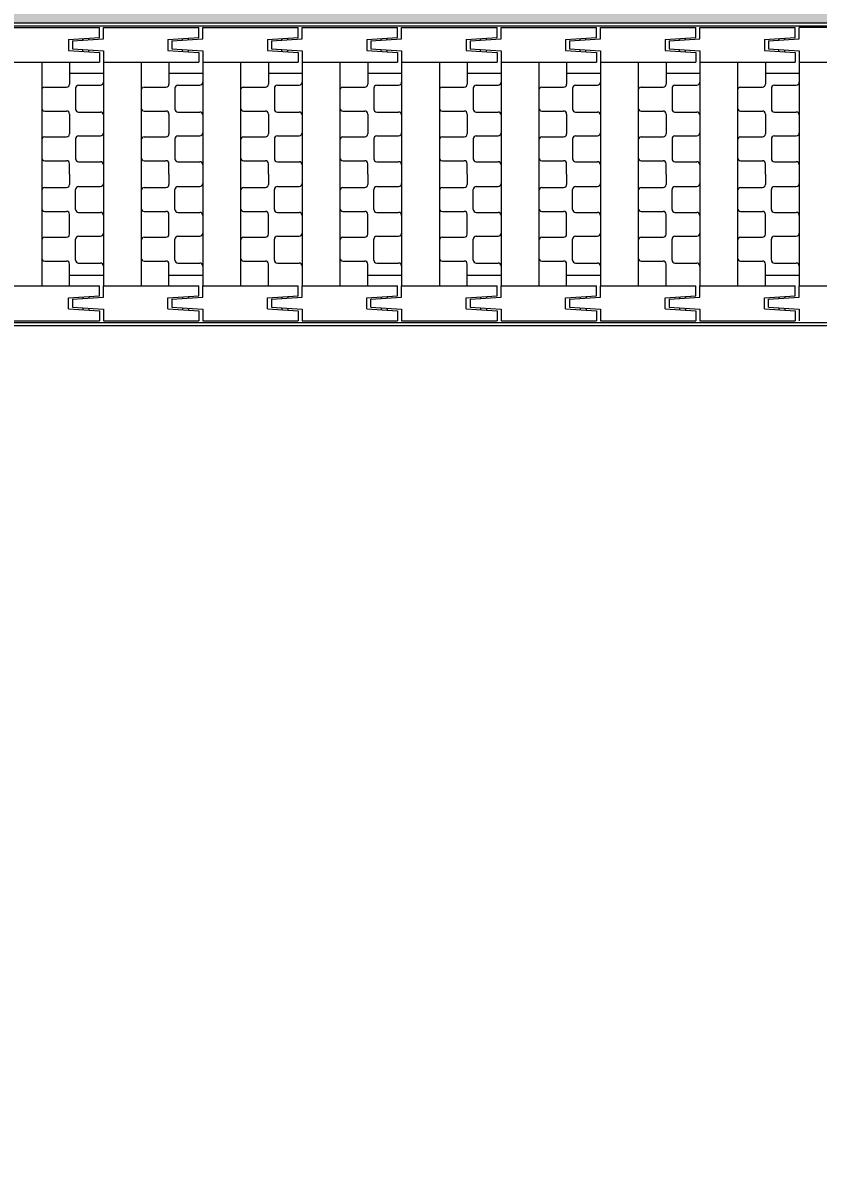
# Model space of a CAD drawing. Header units: millimetres. Extents: x 4003075 to 5615882, y 1445368 to 2591247.
# Drawn here: x 5356526 to 5357052, y 2466413 to 2467168 of the extents above; entities that cross this region are included whole.
import ezdxf

# ---------------------------------------------------------------- set-up
doc = ezdxf.new("R2010")
doc.units = ezdxf.units.MM
doc.layers.add('A_Text', color=3, linetype='Continuous')
doc.layers.add('XR-평면도$0$A-ELEV-PATT', color=9, linetype='Continuous')
doc.layers.add('XR-평면도$0$A-CNTL', color=9, linetype='Continuous', lineweight=15)
doc.layers.add('XR-평면도$0$A-ELEV-LIN3', color=9, linetype='Continuous', lineweight=18)
doc.styles.add('돋움', font='')
doc.styles.get('돋움').set_extended_font_data('DotumChe')

# ---------------------------------------------------------------- blocks, each defined once
blk = doc.blocks.new('XR-평면도$0$무소음트렌치')
at = {"layer": 'XR-평면도$0$A-ELEV-LIN3'}
for p, q in [((0, 200), (7800, 200)), ((1.97, 198.03), (7798.03, 198.03)), ((1138.91, 196.88), (1201.97, 196.88)), ((1201.97, 190.31), (1201.97, 196.88)), ((1204.59, 189.32), (1204.59, 196.88)), ((1204.59, 196.88), (1267.65, 196.88)), ((1267.65, 190.31), (1267.65, 196.88)), ((1270.28, 196.88), (1333.33, 196.88)), ((1270.28, 189.32), (1270.28, 196.88)), ((1333.33, 190.31), (1333.33, 196.88)), ((1335.96, 189.32), (1335.96, 196.88)), ((1335.96, 196.88), (1399.01, 196.88)), ((1399.01, 190.31), (1399.01, 196.88)), ((1401.64, 189.32), (1401.64, 196.88)), ((1401.64, 196.88), (1464.69, 196.88)), ((1464.69, 190.31), (1464.69, 196.88)), ((1467.32, 189.32), (1467.32, 196.88)), ((1467.32, 196.88), (1530.37, 196.88)), ((1530.37, 190.31), (1530.37, 196.88)), ((1533, 196.88), (1596.06, 196.88)), ((1533, 189.32), (1533, 196.88)), ((1596.06, 190.31), (1596.06, 196.88)), ((1598.68, 189.32), (1598.68, 196.88)), ((1598.68, 196.88), (1661.74, 196.88)), ((1661.74, 190.31), (1661.74, 196.88)), ((1664.36, 189.32), (1664.36, 196.88)), ((1727.42, 196.88), (1664.36, 196.88)), ((1181.61, 189), (1201.97, 190.31)), ((1181.61, 189), (1181.61, 181.77)), ((1184.23, 188.01), (1204.59, 189.32)), ((1191.12, 188.45), (1191.12, 189.61)), ((1195.06, 188.71), (1195.06, 189.86)), ((1247.29, 189), (1267.65, 190.31)), ((1247.29, 189), (1247.29, 181.77)), ((1249.91, 188.01), (1270.28, 189.32)), ((1256.8, 188.45), (1256.8, 189.61)), ((1260.74, 188.71), (1260.74, 189.86)), ((1312.97, 189), (1333.33, 190.31)), ((1312.97, 189), (1312.97, 181.77)), ((1315.6, 188.01), (1335.96, 189.32)), ((1322.48, 188.45), (1322.48, 189.61)), ((1326.42, 188.71), (1326.42, 189.86)), ((1378.65, 189), (1399.01, 190.31)), ((1378.65, 189), (1378.65, 181.77)), ((1381.28, 188.01), (1401.64, 189.32)), ((1388.16, 188.45), (1388.16, 189.61)), ((1392.1, 188.71), (1392.1, 189.86)), ((1444.33, 189), (1464.69, 190.31)), ((1444.33, 189), (1444.33, 181.77)), ((1446.96, 188.01), (1467.32, 189.32)), ((1453.84, 188.45), (1453.84, 189.61)), ((1457.78, 188.71), (1457.78, 189.86)), ((1510.01, 189), (1530.37, 190.31)), ((1510.01, 189), (1510.01, 181.77)), ((1512.64, 188.01), (1533, 189.32)), ((1519.52, 188.45), (1519.52, 189.61)), ((1523.46, 188.71), (1523.46, 189.86)), ((1575.69, 189), (1596.06, 190.31)), ((1575.69, 189), (1575.69, 181.77)), ((1578.32, 188.01), (1598.68, 189.32)), ((1585.2, 188.45), (1585.2, 189.61)), ((1589.15, 188.71), (1589.15, 189.86)), ((1641.38, 189), (1661.74, 190.31)), ((1641.38, 189), (1641.38, 181.77)), ((1644, 188.01), (1664.36, 189.32)), ((1650.89, 188.45), (1650.89, 189.61)), ((1654.83, 188.71), (1654.83, 189.86)), ((1181.61, 181.77), (1201.97, 180.46)), ((1184.23, 188.01), (1184.23, 182.76)), ((1184.23, 182.76), (1204.59, 181.44)), ((1191.12, 181.16), (1191.12, 182.31)), ((1195.06, 180.9), (1195.06, 182.06)), ((1204.59, 181.44), (1204.59, 173.89)), ((1247.29, 181.77), (1267.65, 180.46)), ((1249.91, 188.01), (1249.91, 182.76)), ((1249.91, 182.76), (1270.28, 181.44)), ((1256.8, 181.16), (1256.8, 182.31)), ((1260.74, 180.9), (1260.74, 182.06)), ((1270.28, 181.44), (1270.28, 173.89)), ((1312.97, 181.77), (1333.33, 180.46)), ((1315.6, 188.01), (1315.6, 182.76)), ((1315.6, 182.76), (1335.96, 181.44)), ((1322.48, 181.16), (1322.48, 182.31)), ((1326.42, 180.9), (1326.42, 182.06)), ((1335.96, 181.44), (1335.96, 173.89)), ((1378.65, 181.77), (1399.01, 180.46)), ((1381.28, 188.01), (1381.28, 182.76)), ((1381.28, 182.76), (1401.64, 181.44)), ((1388.16, 181.16), (1388.16, 182.31)), ((1392.1, 180.9), (1392.1, 182.06)), ((1401.64, 181.44), (1401.64, 173.89)), ((1444.33, 181.77), (1464.69, 180.46)), ((1446.96, 188.01), (1446.96, 182.76)), ((1446.96, 182.76), (1467.32, 181.44)), ((1453.84, 181.16), (1453.84, 182.31)), ((1457.78, 180.9), (1457.78, 182.06)), ((1467.32, 181.44), (1467.32, 173.89)), ((1510.01, 181.77), (1530.37, 180.46)), ((1512.64, 188.01), (1512.64, 182.76)), ((1512.64, 182.76), (1533, 181.44)), ((1519.52, 181.16), (1519.52, 182.31)), ((1523.46, 180.9), (1523.46, 182.06)), ((1533, 181.44), (1533, 173.89)), ((1575.69, 181.77), (1596.06, 180.46)), ((1578.32, 188.01), (1578.32, 182.76)), ((1578.32, 182.76), (1598.68, 181.44)), ((1585.2, 181.16), (1585.2, 182.31)), ((1589.15, 180.9), (1589.15, 182.06)), ((1598.68, 181.44), (1598.68, 173.89)), ((1641.38, 181.77), (1661.74, 180.46)), ((1644, 188.01), (1644, 182.76)), ((1644, 182.76), (1664.36, 181.44)), ((1650.89, 181.16), (1650.89, 182.31)), ((1654.83, 180.9), (1654.83, 182.06)), ((1664.36, 181.44), (1664.36, 173.89)), ((1138.91, 173.89), (1201.97, 173.89)), ((1163.87, 173.89), (1163.87, 26.11)), ((1182.26, 173.89), (1182.26, 159.44)), ((1201.97, 180.46), (1201.97, 173.89)), ((1204.59, 173.89), (1204.59, 26.11)), ((1204.59, 173.89), (1267.65, 173.89)), ((1229.55, 173.89), (1229.55, 26.11)), ((1247.94, 173.89), (1247.94, 159.44)), ((1267.65, 180.46), (1267.65, 173.89)), ((1270.28, 173.89), (1270.28, 26.11)), ((1270.28, 173.89), (1333.33, 173.89)), ((1295.24, 173.89), (1295.24, 26.11)), ((1313.63, 173.89), (1313.63, 159.44)), ((1333.33, 180.46), (1333.33, 173.89)), ((1335.96, 173.89), (1335.96, 26.11)), ((1335.96, 173.89), (1399.01, 173.89)), ((1360.92, 173.89), (1360.92, 26.11)), ((1379.31, 173.89), (1379.31, 159.44)), ((1399.01, 180.46), (1399.01, 173.89)), ((1401.64, 173.89), (1401.64, 26.11)), ((1401.64, 173.89), (1464.69, 173.89)), ((1426.6, 173.89), (1426.6, 26.11)), ((1444.99, 173.89), (1444.99, 159.44)), ((1464.69, 180.46), (1464.69, 173.89)), ((1467.32, 173.89), (1467.32, 26.11)), ((1467.32, 173.89), (1530.37, 173.89)), ((1492.28, 173.89), (1492.28, 26.11)), ((1510.67, 173.89), (1510.67, 159.44)), ((1530.37, 180.46), (1530.37, 173.89)), ((1533, 173.89), (1533, 26.11)), ((1533, 173.89), (1596.06, 173.89)), ((1557.96, 173.89), (1557.96, 26.11)), ((1576.35, 173.89), (1576.35, 159.44)), ((1596.06, 180.46), (1596.06, 173.89)), ((1598.68, 173.89), (1598.68, 26.11)), ((1598.68, 173.89), (1661.74, 173.89)), ((1623.64, 173.89), (1623.64, 26.11)), ((1642.03, 173.89), (1642.03, 159.44)), ((1661.74, 180.46), (1661.74, 173.89)), ((1664.36, 173.89), (1664.36, 26.11)), ((1664.36, 173.89), (1727.42, 173.89)), ((1182.26, 166.83), (1204.59, 166.83)), ((1247.94, 166.83), (1270.28, 166.83)), ((1313.63, 166.83), (1335.96, 166.83)), ((1379.31, 166.83), (1401.64, 166.83)), ((1444.99, 166.83), (1467.32, 166.83)), ((1510.67, 166.83), (1533, 166.83)), ((1576.35, 166.83), (1598.68, 166.83)), ((1642.03, 166.83), (1664.36, 166.83)), ((1188.17, 158.78), (1202.62, 158.78)), ((1253.86, 158.78), (1268.31, 158.78)), ((1319.54, 158.78), (1333.99, 158.78)), ((1385.22, 158.78), (1399.67, 158.78)), ((1450.9, 158.78), (1465.35, 158.78)), ((1516.58, 158.78), (1531.03, 158.78)), ((1582.26, 158.78), (1596.71, 158.78)), ((1647.94, 158.78), (1662.39, 158.78)), ((1165.84, 157.47), (1180.29, 157.47)), ((1186.2, 156.81), (1186.2, 143.02)), ((1231.52, 157.47), (1245.97, 157.47)), ((1251.89, 156.81), (1251.89, 143.02)), ((1297.21, 157.47), (1311.66, 157.47)), ((1317.57, 156.81), (1317.57, 143.02)), ((1362.89, 157.47), (1377.34, 157.47)), ((1383.25, 156.81), (1383.25, 143.02)), ((1428.57, 157.47), (1443.02, 157.47)), ((1448.93, 156.81), (1448.93, 143.02)), ((1494.25, 157.47), (1508.7, 157.47)), ((1514.61, 156.81), (1514.61, 143.02)), ((1559.93, 157.47), (1574.38, 157.47)), ((1580.29, 156.81), (1580.29, 143.02)), ((1625.61, 157.47), (1640.06, 157.47)), ((1645.97, 156.81), (1645.97, 143.02)), ((1165.84, 141.71), (1180.29, 141.71)), ((1182.26, 139.73), (1182.26, 126.6)), ((1188.17, 141.05), (1202.62, 141.05)), ((1231.52, 141.71), (1245.97, 141.71)), ((1247.94, 139.73), (1247.94, 126.6)), ((1253.86, 141.05), (1268.31, 141.05)), ((1297.21, 141.71), (1311.66, 141.71)), ((1313.63, 139.73), (1313.63, 126.6)), ((1319.54, 141.05), (1333.99, 141.05)), ((1362.89, 141.71), (1377.34, 141.71)), ((1379.31, 139.73), (1379.31, 126.6)), ((1385.22, 141.05), (1399.67, 141.05)), ((1428.57, 141.71), (1443.02, 141.71)), ((1444.99, 139.73), (1444.99, 126.6)), ((1450.9, 141.05), (1465.35, 141.05)), ((1494.25, 141.71), (1508.7, 141.71)), ((1510.67, 139.73), (1510.67, 126.6)), ((1516.58, 141.05), (1531.03, 141.05)), ((1559.93, 141.71), (1574.38, 141.71)), ((1576.35, 139.73), (1576.35, 126.6)), ((1582.26, 141.05), (1596.71, 141.05)), ((1625.61, 141.71), (1640.06, 141.71)), ((1642.03, 139.73), (1642.03, 126.6)), ((1647.94, 141.05), (1662.39, 141.05)), ((1165.84, 124.63), (1180.29, 124.63)), ((1186.2, 123.31), (1186.2, 110.18)), ((1188.17, 125.29), (1202.62, 125.29)), ((1231.52, 124.63), (1245.97, 124.63)), ((1251.89, 123.31), (1251.89, 110.18)), ((1253.86, 125.29), (1268.31, 125.29)), ((1297.21, 124.63), (1311.66, 124.63)), ((1317.57, 123.31), (1317.57, 110.18)), ((1319.54, 125.29), (1333.99, 125.29)), ((1362.89, 124.63), (1377.34, 124.63)), ((1383.25, 123.31), (1383.25, 110.18)), ((1385.22, 125.29), (1399.67, 125.29)), ((1428.57, 124.63), (1443.02, 124.63)), ((1448.93, 123.31), (1448.93, 110.18)), ((1450.9, 125.29), (1465.35, 125.29)), ((1494.25, 124.63), (1508.7, 124.63)), ((1514.61, 123.31), (1514.61, 110.18)), ((1516.58, 125.29), (1531.03, 125.29)), ((1559.93, 124.63), (1574.38, 124.63)), ((1580.29, 123.31), (1580.29, 110.18)), ((1582.26, 125.29), (1596.71, 125.29)), ((1625.61, 124.63), (1640.06, 124.63)), ((1645.97, 123.31), (1645.97, 110.18)), ((1647.94, 125.29), (1662.39, 125.29)), ((1165.84, 108.86), (1180.29, 108.86)), ((1182.26, 100), (1182.26, 106.89)), ((1188.17, 108.21), (1202.62, 108.21)), ((1231.52, 108.86), (1245.97, 108.86)), ((1247.94, 100), (1247.94, 106.89)), ((1253.86, 108.21), (1268.31, 108.21)), ((1297.21, 108.86), (1311.66, 108.86)), ((1313.63, 100), (1313.63, 106.89)), ((1319.54, 108.21), (1333.99, 108.21)), ((1362.89, 108.86), (1377.34, 108.86)), ((1379.31, 100), (1379.31, 106.89)), ((1385.22, 108.21), (1399.67, 108.21)), ((1428.57, 108.86), (1443.02, 108.86)), ((1444.99, 100), (1444.99, 106.89)), ((1450.9, 108.21), (1465.35, 108.21)), ((1494.25, 108.86), (1508.7, 108.86)), ((1510.67, 100), (1510.67, 106.89)), ((1516.58, 108.21), (1531.03, 108.21)), ((1559.93, 108.86), (1574.38, 108.86)), ((1576.35, 100), (1576.35, 106.89)), ((1582.26, 108.21), (1596.71, 108.21)), ((1625.61, 108.86), (1640.06, 108.86)), ((1642.03, 100), (1642.03, 106.89)), ((1647.94, 108.21), (1662.39, 108.21)), ((1182.26, 100), (1182.26, 93.1)), ((1247.94, 100), (1247.94, 93.1)), ((1313.63, 100), (1313.63, 93.1)), ((1379.31, 100), (1379.31, 93.1)), ((1444.99, 100), (1444.99, 93.1)), ((1510.67, 100), (1510.67, 93.1)), ((1576.35, 100), (1576.35, 93.1)), ((1642.03, 100), (1642.03, 93.1)), ((1165.84, 91.13), (1180.29, 91.13)), ((1188.17, 91.79), (1202.62, 91.79)), ((1231.52, 91.13), (1245.97, 91.13)), ((1253.86, 91.79), (1268.31, 91.79)), ((1297.21, 91.13), (1311.66, 91.13)), ((1319.54, 91.79), (1333.99, 91.79)), ((1362.89, 91.13), (1377.34, 91.13)), ((1385.22, 91.79), (1399.67, 91.79)), ((1428.57, 91.13), (1443.02, 91.13)), ((1450.9, 91.79), (1465.35, 91.79)), ((1494.25, 91.13), (1508.7, 91.13)), ((1516.58, 91.79), (1531.03, 91.79)), ((1559.93, 91.13), (1574.38, 91.13)), ((1582.26, 91.79), (1596.71, 91.79)), ((1625.61, 91.13), (1640.06, 91.13)), ((1647.94, 91.79), (1662.39, 91.79)), ((1186.2, 76.68), (1186.2, 89.82)), ((1251.89, 76.68), (1251.89, 89.82)), ((1317.57, 76.68), (1317.57, 89.82)), ((1383.25, 76.68), (1383.25, 89.82)), ((1448.93, 76.68), (1448.93, 89.82)), ((1514.61, 76.68), (1514.61, 89.82)), ((1580.29, 76.68), (1580.29, 89.82)), ((1645.97, 76.68), (1645.97, 89.82)), ((1165.84, 75.37), (1180.29, 75.37)), ((1182.26, 60.26), (1182.26, 73.4)), ((1188.17, 74.71), (1202.62, 74.71)), ((1231.52, 75.37), (1245.97, 75.37)), ((1247.94, 60.26), (1247.94, 73.4)), ((1253.86, 74.71), (1268.31, 74.71)), ((1297.21, 75.37), (1311.66, 75.37)), ((1313.63, 60.26), (1313.63, 73.4)), ((1319.54, 74.71), (1333.99, 74.71)), ((1362.89, 75.37), (1377.34, 75.37)), ((1379.31, 60.26), (1379.31, 73.4)), ((1385.22, 74.71), (1399.67, 74.71)), ((1428.57, 75.37), (1443.02, 75.37)), ((1444.99, 60.26), (1444.99, 73.4)), ((1450.9, 74.71), (1465.35, 74.71)), ((1494.25, 75.37), (1508.7, 75.37)), ((1510.67, 60.26), (1510.67, 73.4)), ((1516.58, 74.71), (1531.03, 74.71)), ((1559.93, 75.37), (1574.38, 75.37)), ((1576.35, 60.26), (1576.35, 73.4)), ((1582.26, 74.71), (1596.71, 74.71)), ((1625.61, 75.37), (1640.06, 75.37)), ((1642.03, 60.26), (1642.03, 73.4)), ((1647.94, 74.71), (1662.39, 74.71)), ((1165.84, 58.29), (1180.29, 58.29)), ((1186.2, 43.18), (1186.2, 56.98)), ((1188.17, 58.95), (1202.62, 58.95)), ((1231.52, 58.29), (1245.97, 58.29)), ((1251.89, 43.18), (1251.89, 56.98)), ((1253.86, 58.95), (1268.31, 58.95)), ((1297.21, 58.29), (1311.66, 58.29)), ((1317.57, 43.18), (1317.57, 56.98)), ((1319.54, 58.95), (1333.99, 58.95)), ((1362.89, 58.29), (1377.34, 58.29)), ((1383.25, 43.18), (1383.25, 56.98)), ((1385.22, 58.95), (1399.67, 58.95)), ((1428.57, 58.29), (1443.02, 58.29)), ((1448.93, 43.18), (1448.93, 56.98)), ((1450.9, 58.95), (1465.35, 58.95)), ((1494.25, 58.29), (1508.7, 58.29)), ((1514.61, 43.18), (1514.61, 56.98)), ((1516.58, 58.95), (1531.03, 58.95)), ((1559.93, 58.29), (1574.38, 58.29)), ((1580.29, 43.18), (1580.29, 56.98)), ((1582.26, 58.95), (1596.71, 58.95)), ((1625.61, 58.29), (1640.06, 58.29)), ((1645.97, 43.18), (1645.97, 56.98)), ((1647.94, 58.95), (1662.39, 58.95)), ((1165.84, 42.53), (1180.29, 42.53)), ((1182.26, 26.11), (1182.26, 40.56)), ((1188.17, 41.21), (1202.62, 41.21)), ((1231.52, 42.53), (1245.97, 42.53)), ((1247.94, 26.11), (1247.94, 40.56)), ((1253.86, 41.21), (1268.31, 41.21)), ((1297.21, 42.53), (1311.66, 42.53)), ((1313.63, 26.11), (1313.63, 40.56)), ((1319.54, 41.21), (1333.99, 41.21)), ((1362.89, 42.53), (1377.34, 42.53)), ((1379.31, 26.11), (1379.31, 40.56)), ((1385.22, 41.21), (1399.67, 41.21)), ((1428.57, 42.53), (1443.02, 42.53)), ((1444.99, 26.11), (1444.99, 40.56)), ((1450.9, 41.21), (1465.35, 41.21)), ((1494.25, 42.53), (1508.7, 42.53)), ((1510.67, 26.11), (1510.67, 40.56)), ((1516.58, 41.21), (1531.03, 41.21)), ((1559.93, 42.53), (1574.38, 42.53)), ((1576.35, 26.11), (1576.35, 40.56)), ((1582.26, 41.21), (1596.71, 41.21)), ((1625.61, 42.53), (1640.06, 42.53)), ((1642.03, 26.11), (1642.03, 40.56)), ((1647.94, 41.21), (1662.39, 41.21)), ((1182.26, 33.17), (1204.59, 33.17)), ((1247.94, 33.17), (1270.28, 33.17)), ((1379.31, 33.17), (1401.64, 33.17)), ((1444.99, 33.17), (1467.32, 33.17)), ((1510.67, 33.17), (1533, 33.17)), ((1642.03, 33.17), (1664.36, 33.17)), ((1138.91, 26.11), (1201.97, 26.11)), ((1201.97, 19.54), (1201.97, 26.11)), ((1204.59, 18.55), (1204.59, 26.11)), ((1204.59, 26.11), (1267.65, 26.11)), ((1267.65, 19.54), (1267.65, 26.11)), ((1270.28, 26.11), (1333.33, 26.11)), ((1270.28, 18.55), (1270.28, 26.11)), ((1333.33, 19.54), (1333.33, 26.11)), ((1335.96, 18.55), (1335.96, 26.11)), ((1335.96, 26.11), (1399.01, 26.11)), ((1399.01, 19.54), (1399.01, 26.11)), ((1401.64, 26.11), (1464.69, 26.11)), ((1401.64, 18.55), (1401.64, 26.11)), ((1464.69, 19.54), (1464.69, 26.11)), ((1467.32, 18.55), (1467.32, 26.11)), ((1467.32, 26.11), (1530.37, 26.11)), ((1530.37, 19.54), (1530.37, 26.11)), ((1533, 26.11), (1596.06, 26.11)), ((1533, 18.55), (1533, 26.11)), ((1596.06, 19.54), (1596.06, 26.11)), ((1598.68, 18.55), (1598.68, 26.11)), ((1598.68, 26.11), (1661.74, 26.11)), ((1661.74, 19.54), (1661.74, 26.11)), ((1664.36, 26.11), (1727.42, 26.11)), ((1664.36, 18.55), (1664.36, 26.11)), ((1181.61, 18.22), (1201.97, 19.54)), ((1181.61, 11), (1181.61, 18.22)), ((1184.23, 17.24), (1204.59, 18.55)), ((1184.23, 17.24), (1184.23, 11.98)), ((1191.14, 18.84), (1191.14, 17.68)), ((1195.09, 19.09), (1195.09, 17.94)), ((1247.29, 18.22), (1267.65, 19.54)), ((1247.29, 11), (1247.29, 18.22)), ((1249.91, 17.24), (1270.28, 18.55)), ((1249.91, 17.24), (1249.91, 11.98)), ((1256.83, 18.84), (1256.83, 17.68)), ((1260.77, 19.09), (1260.77, 17.94)), ((1312.97, 18.22), (1333.33, 19.54)), ((1312.97, 11), (1312.97, 18.22)), ((1315.6, 17.24), (1335.96, 18.55)), ((1315.6, 17.24), (1315.6, 11.98)), ((1322.51, 18.84), (1322.51, 17.68)), ((1326.45, 19.09), (1326.45, 17.94)), ((1378.65, 18.22), (1399.01, 19.54)), ((1378.65, 11), (1378.65, 18.22)), ((1381.28, 17.24), (1401.64, 18.55)), ((1381.28, 11.98), (1381.28, 17.24)), ((1388.16, 18.84), (1388.16, 17.68)), ((1392.1, 19.09), (1392.1, 17.94)), ((1444.33, 18.22), (1464.69, 19.54)), ((1444.33, 11), (1444.33, 18.22)), ((1446.96, 17.24), (1467.32, 18.55)), ((1446.96, 17.24), (1446.96, 11.98)), ((1453.87, 18.84), (1453.87, 17.68)), ((1457.81, 19.09), (1457.81, 17.94)), ((1510.01, 18.22), (1530.37, 19.54)), ((1510.01, 11), (1510.01, 18.22)), ((1512.64, 17.24), (1533, 18.55)), ((1512.64, 17.24), (1512.64, 11.98)), ((1519.55, 18.84), (1519.55, 17.68)), ((1523.49, 19.09), (1523.49, 17.94)), ((1575.69, 18.22), (1596.06, 19.54)), ((1575.69, 11), (1575.69, 18.22)), ((1578.32, 17.24), (1598.68, 18.55)), ((1578.32, 17.24), (1578.32, 11.98)), ((1585.23, 18.84), (1585.23, 17.68)), ((1589.17, 19.09), (1589.17, 17.94)), ((1641.38, 18.22), (1661.74, 19.54)), ((1641.38, 11), (1641.38, 18.22)), ((1644, 17.24), (1664.36, 18.55)), ((1644, 11.98), (1644, 17.24)), ((1650.89, 18.84), (1650.89, 17.68)), ((1654.83, 19.09), (1654.83, 17.94)), ((1181.61, 11), (1201.97, 9.69)), ((1184.23, 11.98), (1204.59, 10.67)), ((1191.14, 11.54), (1191.14, 10.38)), ((1195.09, 11.28), (1195.09, 10.13)), ((1201.97, 9.69), (1201.97, 3.12)), ((1204.59, 10.67), (1204.59, 3.12)), ((1247.29, 11), (1267.65, 9.69)), ((1249.91, 11.98), (1270.28, 10.67)), ((1256.83, 11.54), (1256.83, 10.38)), ((1260.77, 11.28), (1260.77, 10.13)), ((1267.65, 9.69), (1267.65, 3.12)), ((1270.28, 10.67), (1270.28, 3.12)), ((1312.97, 11), (1333.33, 9.69)), ((1315.6, 11.98), (1335.96, 10.67)), ((1322.51, 11.54), (1322.51, 10.38)), ((1326.45, 11.28), (1326.45, 10.13)), ((1333.33, 9.69), (1333.33, 3.12)), ((1335.96, 10.67), (1335.96, 3.12)), ((1378.65, 11), (1399.01, 9.69)), ((1381.28, 11.98), (1401.64, 10.67)), ((1388.16, 11.54), (1388.16, 10.39)), ((1392.1, 11.29), (1392.1, 10.13)), ((1399.01, 9.69), (1399.01, 3.12)), ((1401.64, 10.67), (1401.64, 3.12)), ((1444.33, 11), (1464.69, 9.69)), ((1446.96, 11.98), (1467.32, 10.67)), ((1453.87, 11.54), (1453.87, 10.38)), ((1457.81, 11.28), (1457.81, 10.13)), ((1464.69, 9.69), (1464.69, 3.12)), ((1467.32, 10.67), (1467.32, 3.12)), ((1510.01, 11), (1530.37, 9.69)), ((1512.64, 11.98), (1533, 10.67)), ((1519.55, 11.54), (1519.55, 10.38)), ((1523.49, 11.28), (1523.49, 10.13)), ((1530.37, 9.69), (1530.37, 3.12)), ((1533, 10.67), (1533, 3.12)), ((1575.69, 11), (1596.06, 9.69)), ((1578.32, 11.98), (1598.68, 10.67)), ((1585.23, 11.54), (1585.23, 10.38)), ((1589.17, 11.28), (1589.17, 10.13)), ((1596.06, 9.69), (1596.06, 3.12)), ((1598.68, 10.67), (1598.68, 3.12)), ((1641.38, 11), (1661.74, 9.69)), ((1644, 11.98), (1664.36, 10.67)), ((1650.89, 11.54), (1650.89, 10.39)), ((1654.83, 11.29), (1654.83, 10.13)), ((1661.74, 9.69), (1661.74, 3.12)), ((1664.36, 10.67), (1664.36, 3.12)), ((1.97, 1.97), (7798.03, 1.97)), ((1138.91, 3.12), (1201.97, 3.12)), ((1204.59, 3.12), (1267.65, 3.12)), ((1270.28, 3.12), (1333.33, 3.12)), ((1335.96, 3.12), (1399.01, 3.12)), ((1401.64, 3.12), (1464.69, 3.12)), ((1467.32, 3.12), (1530.37, 3.12)), ((1533, 3.12), (1596.06, 3.12)), ((1598.68, 3.12), (1661.74, 3.12)), ((0, 0), (7800, 0))]:
    blk.add_line(p, q, dxfattribs=at)
for centre, start, end in [((1180.29, 159.44), 270, 0), ((1188.17, 156.81), 90, 180), ((1202.62, 160.75), 270, 0), ((1245.97, 159.44), 270, 0), ((1253.86, 156.81), 90, 180), ((1268.31, 160.75), 270, 0), ((1311.66, 159.44), 270, 0), ((1319.54, 156.81), 90, 180), ((1333.99, 160.75), 270, 0), ((1377.34, 159.44), 270, 0), ((1385.22, 156.81), 90, 180), ((1399.67, 160.75), 270, 0), ((1443.02, 159.44), 270, 0), ((1450.9, 156.81), 90, 180), ((1465.35, 160.75), 270, 0), ((1508.7, 159.44), 270, 0), ((1516.58, 156.81), 90, 180), ((1531.03, 160.75), 270, 0), ((1574.38, 159.44), 270, 0), ((1582.26, 156.81), 90, 180), ((1596.71, 160.75), 270, 0), ((1640.06, 159.44), 270, 0), ((1647.94, 156.81), 90, 180), ((1662.39, 160.75), 270, 0), ((1165.84, 155.5), 90, 180), ((1231.52, 155.5), 90, 180), ((1297.21, 155.5), 90, 180), ((1362.89, 155.5), 90, 180), ((1428.57, 155.5), 90, 180), ((1494.25, 155.5), 90, 180), ((1559.93, 155.5), 90, 180), ((1625.61, 155.5), 90, 180), ((1165.84, 143.68), 180, 270), ((1231.52, 143.68), 180, 270), ((1297.21, 143.68), 180, 270), ((1362.89, 143.68), 180, 270), ((1428.57, 143.68), 180, 270), ((1494.25, 143.68), 180, 270), ((1559.93, 143.68), 180, 270), ((1625.61, 143.68), 180, 270), ((1180.29, 139.73), 0, 90), ((1188.17, 143.02), 180, 270), ((1202.62, 139.08), 0, 90), ((1245.97, 139.73), 0, 90), ((1253.86, 143.02), 180, 270), ((1268.31, 139.08), 0, 90), ((1311.66, 139.73), 0, 90), ((1319.54, 143.02), 180, 270), ((1333.99, 139.08), 0, 90), ((1377.34, 139.73), 0, 90), ((1385.22, 143.02), 180, 270), ((1399.67, 139.08), 0, 90), ((1443.02, 139.73), 0, 90), ((1450.9, 143.02), 180, 270), ((1465.35, 139.08), 0, 90), ((1508.7, 139.73), 0, 90), ((1516.58, 143.02), 180, 270), ((1531.03, 139.08), 0, 90), ((1574.38, 139.73), 0, 90), ((1582.26, 143.02), 180, 270), ((1596.71, 139.08), 0, 90), ((1640.06, 139.73), 0, 90), ((1647.94, 143.02), 180, 270), ((1662.39, 139.08), 0, 90), ((1165.84, 122.66), 90, 180), ((1180.29, 126.6), 270, 0), ((1188.17, 123.31), 90, 180), ((1202.62, 127.26), 270, 0), ((1231.52, 122.66), 90, 180), ((1245.97, 126.6), 270, 0), ((1253.86, 123.31), 90, 180), ((1268.31, 127.26), 270, 0), ((1297.21, 122.66), 90, 180), ((1311.66, 126.6), 270, 0), ((1319.54, 123.31), 90, 180), ((1333.99, 127.26), 270, 0), ((1362.89, 122.66), 90, 180), ((1377.34, 126.6), 270, 0), ((1385.22, 123.31), 90, 180), ((1399.67, 127.26), 270, 0), ((1428.57, 122.66), 90, 180), ((1443.02, 126.6), 270, 0), ((1450.9, 123.31), 90, 180), ((1465.35, 127.26), 270, 0), ((1494.25, 122.66), 90, 180), ((1508.7, 126.6), 270, 0), ((1516.58, 123.31), 90, 180), ((1531.03, 127.26), 270, 0), ((1559.93, 122.66), 90, 180), ((1574.38, 126.6), 270, 0), ((1582.26, 123.31), 90, 180), ((1596.71, 127.26), 270, 0), ((1625.61, 122.66), 90, 180), ((1640.06, 126.6), 270, 0), ((1647.94, 123.31), 90, 180), ((1662.39, 127.26), 270, 0), ((1165.84, 110.84), 180, 270), ((1180.29, 106.89), 0, 90), ((1188.17, 110.18), 180, 270), ((1202.62, 106.24), 0, 90), ((1231.52, 110.84), 180, 270), ((1245.97, 106.89), 0, 90), ((1253.86, 110.18), 180, 270), ((1268.31, 106.24), 0, 90), ((1297.21, 110.84), 180, 270), ((1311.66, 106.89), 0, 90), ((1319.54, 110.18), 180, 270), ((1333.99, 106.24), 0, 90), ((1362.89, 110.84), 180, 270), ((1377.34, 106.89), 0, 90), ((1385.22, 110.18), 180, 270), ((1399.67, 106.24), 0, 90), ((1428.57, 110.84), 180, 270), ((1443.02, 106.89), 0, 90), ((1450.9, 110.18), 180, 270), ((1465.35, 106.24), 0, 90), ((1494.25, 110.84), 180, 270), ((1508.7, 106.89), 0, 90), ((1516.58, 110.18), 180, 270), ((1531.03, 106.24), 0, 90), ((1559.93, 110.84), 180, 270), ((1574.38, 106.89), 0, 90), ((1582.26, 110.18), 180, 270), ((1596.71, 106.24), 0, 90), ((1625.61, 110.84), 180, 270), ((1640.06, 106.89), 0, 90), ((1647.94, 110.18), 180, 270), ((1662.39, 106.24), 0, 90), ((1165.84, 89.16), 90, 180), ((1180.29, 93.1), 270, 0), ((1188.17, 89.82), 90, 180), ((1202.62, 93.76), 270, 0), ((1231.52, 89.16), 90, 180), ((1245.97, 93.1), 270, 0), ((1253.86, 89.82), 90, 180), ((1268.31, 93.76), 270, 0), ((1297.21, 89.16), 90, 180), ((1311.66, 93.1), 270, 0), ((1319.54, 89.82), 90, 180), ((1333.99, 93.76), 270, 0), ((1362.89, 89.16), 90, 180), ((1377.34, 93.1), 270, 0), ((1385.22, 89.82), 90, 180), ((1399.67, 93.76), 270, 0), ((1428.57, 89.16), 90, 180), ((1443.02, 93.1), 270, 0), ((1450.9, 89.82), 90, 180), ((1465.35, 93.76), 270, 0), ((1494.25, 89.16), 90, 180), ((1508.7, 93.1), 270, 0), ((1516.58, 89.82), 90, 180), ((1531.03, 93.76), 270, 0), ((1559.93, 89.16), 90, 180), ((1574.38, 93.1), 270, 0), ((1582.26, 89.82), 90, 180), ((1596.71, 93.76), 270, 0), ((1625.61, 89.16), 90, 180), ((1640.06, 93.1), 270, 0), ((1647.94, 89.82), 90, 180), ((1662.39, 93.76), 270, 0), ((1165.84, 77.34), 180, 270), ((1188.17, 76.68), 180, 270), ((1231.52, 77.34), 180, 270), ((1253.86, 76.68), 180, 270), ((1297.21, 77.34), 180, 270), ((1319.54, 76.68), 180, 270), ((1362.89, 77.34), 180, 270), ((1385.22, 76.68), 180, 270), ((1428.57, 77.34), 180, 270), ((1450.9, 76.68), 180, 270), ((1494.25, 77.34), 180, 270), ((1516.58, 76.68), 180, 270), ((1559.93, 77.34), 180, 270), ((1582.26, 76.68), 180, 270), ((1625.61, 77.34), 180, 270), ((1647.94, 76.68), 180, 270), ((1180.29, 73.4), 0, 90), ((1202.62, 72.74), 0, 90), ((1245.97, 73.4), 0, 90), ((1268.31, 72.74), 0, 90), ((1311.66, 73.4), 0, 90), ((1333.99, 72.74), 0, 90), ((1377.34, 73.4), 0, 90), ((1399.67, 72.74), 0, 90), ((1443.02, 73.4), 0, 90), ((1465.35, 72.74), 0, 90), ((1508.7, 73.4), 0, 90), ((1531.03, 72.74), 0, 90), ((1574.38, 73.4), 0, 90), ((1596.71, 72.74), 0, 90), ((1640.06, 73.4), 0, 90), ((1662.39, 72.74), 0, 90), ((1202.62, 60.92), 270, 0), ((1268.31, 60.92), 270, 0), ((1333.99, 60.92), 270, 0), ((1399.67, 60.92), 270, 0), ((1465.35, 60.92), 270, 0), ((1531.03, 60.92), 270, 0), ((1596.71, 60.92), 270, 0), ((1662.39, 60.92), 270, 0), ((1165.84, 56.32), 90, 180), ((1180.29, 60.26), 270, 0), ((1188.17, 56.98), 90, 180), ((1231.52, 56.32), 90, 180), ((1245.97, 60.26), 270, 0), ((1253.86, 56.98), 90, 180), ((1297.21, 56.32), 90, 180), ((1311.66, 60.26), 270, 0), ((1319.54, 56.98), 90, 180), ((1362.89, 56.32), 90, 180), ((1377.34, 60.26), 270, 0), ((1385.22, 56.98), 90, 180), ((1428.57, 56.32), 90, 180), ((1443.02, 60.26), 270, 0), ((1450.9, 56.98), 90, 180), ((1494.25, 56.32), 90, 180), ((1508.7, 60.26), 270, 0), ((1516.58, 56.98), 90, 180), ((1559.93, 56.32), 90, 180), ((1574.38, 60.26), 270, 0), ((1582.26, 56.98), 90, 180), ((1625.61, 56.32), 90, 180), ((1640.06, 60.26), 270, 0), ((1647.94, 56.98), 90, 180), ((1165.84, 44.5), 180, 270), ((1180.29, 40.56), 0, 90), ((1188.17, 43.18), 180, 270), ((1202.62, 39.24), 0, 90), ((1231.52, 44.5), 180, 270), ((1245.97, 40.56), 0, 90), ((1253.86, 43.18), 180, 270), ((1268.31, 39.24), 0, 90), ((1297.21, 44.5), 180, 270), ((1311.66, 40.56), 0, 90), ((1319.54, 43.18), 180, 270), ((1333.99, 39.24), 0, 90), ((1362.89, 44.5), 180, 270), ((1377.34, 40.56), 0, 90), ((1385.22, 43.18), 180, 270), ((1399.67, 39.24), 0, 90), ((1428.57, 44.5), 180, 270), ((1443.02, 40.56), 0, 90), ((1450.9, 43.18), 180, 270), ((1465.35, 39.24), 0, 90), ((1494.25, 44.5), 180, 270), ((1508.7, 40.56), 0, 90), ((1516.58, 43.18), 180, 270), ((1531.03, 39.24), 0, 90), ((1559.93, 44.5), 180, 270), ((1574.38, 40.56), 0, 90), ((1582.26, 43.18), 180, 270), ((1596.71, 39.24), 0, 90), ((1625.61, 44.5), 180, 270), ((1640.06, 40.56), 0, 90), ((1647.94, 43.18), 180, 270), ((1662.39, 39.24), 0, 90)]:
    blk.add_arc(centre, 1.97, start, end, dxfattribs=at)
blk = doc.blocks.new('XR-평면도$0$RAMP_내려감(기준층) (220802)')
at = {"layer": 'XR-평면도$0$A-ELEV-PATT'}
h = blk.add_hatch(dxfattribs=at)
h.set_pattern_fill('HEX', color=256, scale=100, angle=135)
h.set_pattern_definition([(135, (-1188188.16, -722710.9), (-388.8564, -388.8564), [317.5, -635]), (255, (-1188188.16, -722710.9), (531.18773, -142.33132), [317.5, -635]), (195, (-1188412.67, -722486.4), (142.33132, -531.18773), [317.5, -635])])
edge = h.paths.add_edge_path()
edge.add_arc((0, -15000), 12100, 540, 542.368269)
edge.add_line((-12089.67, -15500), (-19900, -15500))
edge.add_line((-19900, -15500), (-19900, 15000))
edge.add_arc((0, 15000), 19900, 0, 180, ccw=False)
edge.add_line((19900, 15000), (19900, -15500))
edge.add_line((19900, -15500), (12089.67, -15500))
edge.add_arc((0, -15000), 12100, 717.631731, 720)
edge.add_line((12100, -15000), (12100, 15000))
edge.add_arc((0, 15000), 12100, 360, 540)
edge.add_line((-12100, 15000), (-12100, -15000))
at = {"layer": 'XR-평면도$0$A-CNTL', "ltscale": 300}
blk.add_lwpolyline([(-20700, 15000), (-20700, -15000, 0.414214), (0, -35700, 0.414214), (20700, -15000), (20700, 15000, 0.414214), (0, 35700, 0.414214)], format="xyb", close=True, dxfattribs=at)
at = {"layer": 'XR-평면도$0$A-ELEV-LIN3'}
blk.add_lwpolyline([(-19700, -15700), (-12280.07, -15700, 0.397632), (0, -27300, 0.397632), (12280.07, -15700), (19700, -15700), (19700, -34700), (-19700, -34700)], format="xyb", close=True, dxfattribs=at)
blk.add_blockref('XR-평면도$0$무소음트렌치', (12100, -15700), dxfattribs=at)

msp = doc.modelspace()

# ---------------------------------------------------------------- block references
msp.add_blockref('XR-평면도$0$RAMP_내려감(기준층) (220802)', (5343275.04, 2482667.56))

# ---------------------------------------------------------------- texts
at = {"layer": 'A_Text', "color": 3, "insert": (5345840.26, 2466895.45), "char_height": 1500, "attachment_point": 1, "style": '돋움'}
msp.add_mtext_dynamic_manual_height_columns('#8\\P면    적 : 726M2\\P측정횟수 : 6회\\P측정길이 : 20.1M', width=21611.5028, gutter_width=7500, heights=[10868.51], dxfattribs=at)

doc.saveas('drawing.dxf')
